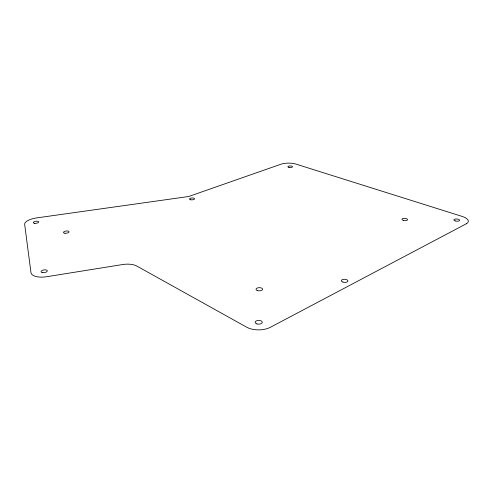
<?xml version="1.0" encoding="UTF-8"?>
<svg xmlns="http://www.w3.org/2000/svg" width="493" height="493" viewBox="0 0 493 493"><rect width="100%" height="100%" fill="white"/><g stroke="black" fill="none" stroke-linecap="round" stroke-linejoin="round"><path stroke-width="0.74" d="M466.273 223.791L270.411 327.278A16.552 8.72 -0.5 0 1 246.673 327.192L136.795 266.035A14.562 6.582 -6.1 0 0 122.621 264.544L46.681 276.721A14.728 6.341 -8.8 0 1 30.979 272.678L24.662 224.407A12.836 4.813 -7.8 0 1 36.624 217.912L186.107 196.873A11.542 4.234 -3.3 0 0 190.625 195.82L280.856 164.243A10.717 3.624 -0.3 0 1 295.868 164.077L462.021 216.378A13.545 5.121 5.1 0 1 466.273 223.791M42.749 272.678A3.161 1.362 -8.9 0 0 47.297 270.799A3.161 1.362 -8.9 0 0 42.46 270.337A3.161 1.362 -8.9 0 0 42.749 272.678M190.711 199.782A2.527 0.949 -3.1 0 0 194.556 198.827A2.527 0.949 -3.1 0 0 190.846 198.137A2.527 0.949 -3.1 0 0 190.711 199.782M288.984 167.386A2.299 0.776 -0.3 0 0 292.509 166.745A2.299 0.776 -0.3 0 0 289.151 166.036A2.299 0.776 -0.3 0 0 288.984 167.386M455.199 220.901A2.903 1.097 5.1 0 0 459.649 220.365A2.903 1.097 5.1 0 0 455.415 219.015A2.903 1.097 5.1 0 0 455.199 220.901M342.9 282.058A3.285 1.541 2.9 0 0 347.935 281.016A3.285 1.541 2.9 0 0 343.134 279.395A3.285 1.541 2.9 0 0 342.9 282.058M256.89 323.913A3.556 1.88 -0.5 0 0 262.264 322.286A3.556 1.88 -0.5 0 0 256.976 320.66A3.556 1.88 -0.5 0 0 256.89 323.913M34.738 223.354A2.748 1.029 -7.9 0 0 38.725 221.918A2.748 1.029 -7.9 0 0 34.535 221.585A2.748 1.029 -7.9 0 0 34.738 223.354M257.636 290.648A3.285 1.602 -0.6 0 0 262.603 289.249A3.285 1.602 -0.6 0 0 257.71 287.875A3.285 1.602 -0.6 0 0 257.636 290.648M403.268 220.316A2.835 1.097 3.7 0 0 407.594 219.662A2.835 1.097 3.7 0 0 403.447 218.424A2.835 1.097 3.7 0 0 403.268 220.316M64.891 233.238A2.816 1.109 -7.3 0 0 69.057 231.802A2.816 1.109 -7.3 0 0 64.823 231.316A2.816 1.109 -7.3 0 0 64.891 233.238"/></g></svg>
